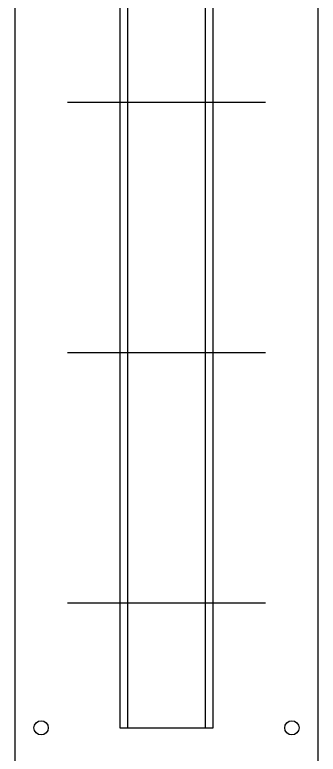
# Model space of a CAD drawing. Extents: x -4 to 37, y -4 to 403.
# Drawn here: x -3.5 to 36.8, y 96.5 to 195 of the extents above; entities that cross this region are included whole.
import ezdxf

# ---------------------------------------------------------------- set-up
doc = ezdxf.new("R2010")
doc.units = 0
for name, color, linetype in [('BORDER', 7, 'CONTINUOUS'), ('LED_STRIP10', 4, 'CONTINUOUS'), ('LED_STRIP12', 4, 'CONTINUOUS'), ('SCREWS-BORDER', 3, 'CONTINUOUS')]:
    doc.layers.add(name, color=color, linetype=linetype)

msp = doc.modelspace()

# ---------------------------------------------------------------- linework, layer by layer
at = {"layer": 'BORDER'}
for p, q in [((-3.5, 403.46), (-3.5, -3.5)), ((36.83, -3.5), (36.83, 403.46))]:
    msp.add_line(p, q, dxfattribs=at)
at = {"layer": 'LED_STRIP10'}
for p, q in [((11.466, 399.96), (11.466, 99.99)), ((21.866, 99.99), (21.866, 399.96)), ((3.5, 183.315), (29.83, 183.315)), ((3.5, 149.985), (29.83, 149.985)), ((3.5, 116.655), (29.83, 116.655)), ((11.466, 99.99), (21.866, 99.99))]:
    msp.add_line(p, q, dxfattribs=at)
at = {"layer": 'LED_STRIP12'}
for p, q in [((10.466, 399.96), (10.466, 99.99)), ((22.866, 99.99), (22.866, 399.96)), ((10.466, 99.99), (22.866, 99.99))]:
    msp.add_line(p, q, dxfattribs=at)
at = {"layer": 'SCREWS-BORDER'}
for centre in [(0, 99.99), (33.33, 99.99)]:
    msp.add_circle(centre, 0.95, dxfattribs=at)

doc.saveas('drawing.dxf')
